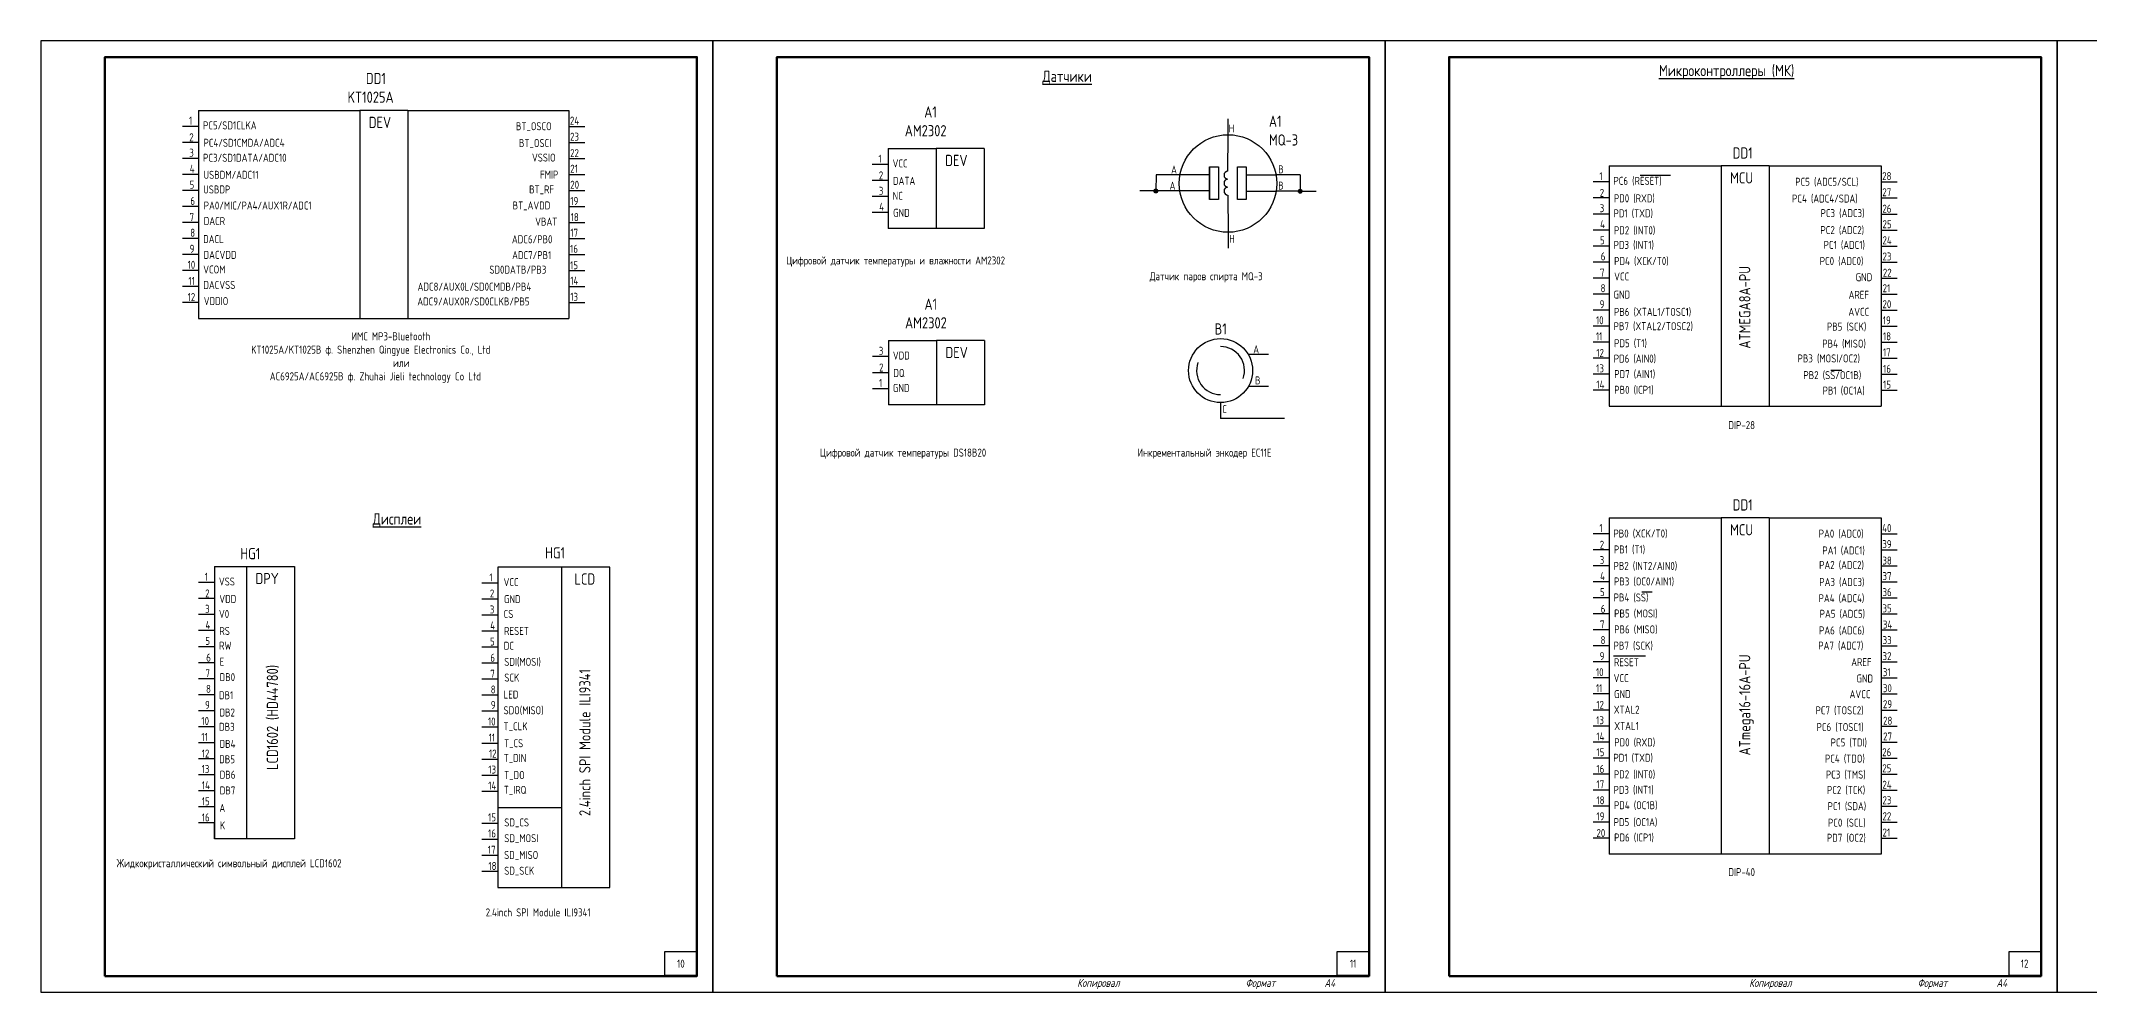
# Model space of a CAD drawing. Header units: millimetres. Extents: x 0 to 3360, y 0 to 297.
# Drawn here: x 1890 to 2530, y 0 to 297 of the extents above; entities that cross this region are included whole.
import ezdxf

# ---------------------------------------------------------------- set-up
doc = ezdxf.new("R2010")
doc.units = ezdxf.units.MM
doc.header["$LTSCALE"] = 0.2
doc.styles.add('ГОСТ 2.304', font='CS_Gost2304.shx')

msp = doc.modelspace()

# ---------------------------------------------------------------- hatches: boundary and pattern name
h = msp.add_hatch(color=256)
h.dxf.hatch_style = 1
h.paths.add_polyline_path([(2238.99, 250.18, 1), (2237.79, 250.18, 1)])
h = msp.add_hatch(color=256)
h.dxf.hatch_style = 1
h.paths.add_polyline_path([(2284.09, 250.09, 1), (2282.89, 250.09, 1)])

# ---------------------------------------------------------------- linework, layer by layer
at = {"linetype": 'Continuous', "lineweight": 60}
msp.add_line((2330, 292.02), (2330, 172.02), dxfattribs=at)
for p, q in [((1939.27, 275.32), (1939.27, 210.32)), ((1939.27, 275.32), (1989.6, 275.32)), ((1989.6, 275.32), (1989.6, 210.32)), ((2004.6, 275.32), (1989.6, 275.32)), ((2004.6, 275.32), (2054.94, 275.32)), ((2004.6, 275.32), (2004.6, 210.32)), ((2054.94, 275.32), (2054.94, 210.32)), ((1939.27, 270.32), (1934.27, 270.32)), ((2054.94, 270.32), (2059.94, 270.32)), ((2260.95, 267.75), (2260.95, 272.75)), ((1939.27, 265.32), (1934.27, 265.32)), ((2054.94, 265.32), (2059.94, 265.32)), ((2154.74, 263.44), (2154.74, 238.44)), ((2154.74, 263.44), (2169.74, 263.44)), ((2184.74, 263.44), (2169.74, 263.44)), ((2169.74, 263.44), (2169.74, 238.44)), ((2184.74, 263.44), (2184.74, 238.44)), ((1939.27, 260.32), (1934.27, 260.32)), ((2054.94, 260.32), (2059.94, 260.32)), ((2154.74, 258.44), (2149.74, 258.44)), ((2380, 257.99), (2380, 182.99)), ((2380, 257.99), (2415, 257.99)), ((2430, 257.99), (2415, 257.99)), ((2415, 257.99), (2415, 182.99)), ((2430, 257.99), (2430, 182.99)), ((2430, 257.99), (2465, 257.99)), ((2465, 257.99), (2465, 182.99)), ((1939.27, 255.32), (1934.27, 255.32)), ((1939.27, 250.32), (1934.27, 250.32)), ((2054.94, 255.32), (2059.94, 255.32)), ((2054.94, 250.32), (2059.94, 250.32)), ((2154.74, 253.44), (2149.74, 253.44)), ((2238.39, 250.18), (2233.39, 250.18)), ((2283.49, 250.09), (2288.49, 250.09)), ((2380, 252.99), (2375, 252.99)), ((2389.76, 255.16), (2399.2, 255.16)), ((2465, 252.99), (2470, 252.99)), ((1939.27, 245.32), (1934.27, 245.32)), ((2054.94, 245.32), (2059.94, 245.32)), ((2154.74, 248.44), (2149.74, 248.44)), ((2154.74, 243.44), (2149.74, 243.44)), ((2380, 247.99), (2375, 247.99)), ((2465, 247.99), (2470, 247.99)), ((1939.27, 240.32), (1934.27, 240.32)), ((2054.94, 240.32), (2059.94, 240.32)), ((2184.74, 238.44), (2154.74, 238.44)), ((2260.95, 237.28), (2260.95, 232.28)), ((2380, 242.99), (2375, 242.99)), ((2380, 237.99), (2375, 237.99)), ((2465, 242.99), (2470, 242.99)), ((2465, 237.99), (2470, 237.99)), ((1939.27, 235.32), (1934.27, 235.32)), ((1939.27, 235.32), (1934.27, 235.32)), ((2054.94, 235.32), (2059.94, 235.32)), ((2380, 232.99), (2375, 232.99)), ((2465, 232.99), (2470, 232.99)), ((1939.27, 230.32), (1934.27, 230.32)), ((1939.27, 225.32), (1934.27, 225.32)), ((2054.94, 230.32), (2059.94, 230.32)), ((2054.94, 225.32), (2059.94, 225.32)), ((2380, 227.99), (2375, 227.99)), ((2465, 227.99), (2470, 227.99)), ((1939.27, 220.32), (1934.27, 220.32)), ((2054.94, 220.32), (2059.94, 220.32)), ((2380, 222.99), (2375, 222.99)), ((2380, 217.99), (2375, 217.99)), ((2465, 222.99), (2470, 222.99)), ((2465, 217.99), (2470, 217.99)), ((1939.27, 215.32), (1934.27, 215.32)), ((2054.94, 215.32), (2059.94, 215.32)), ((2380, 212.99), (2375, 212.99)), ((2465, 212.99), (2470, 212.99)), ((1939.27, 210.32), (1989.6, 210.32)), ((1989.6, 210.32), (2004.6, 210.32)), ((2004.6, 210.32), (2054.94, 210.32)), ((2380, 207.99), (2375, 207.99)), ((2465, 207.99), (2470, 207.99)), ((2154.83, 198.44), (2149.83, 198.44)), ((2154.83, 203.44), (2154.83, 183.44)), ((2154.83, 203.44), (2169.83, 203.44)), ((2184.83, 203.44), (2169.83, 203.44)), ((2169.83, 203.44), (2169.83, 183.44)), ((2184.83, 203.44), (2184.83, 183.44)), ((2273.61, 199.09), (2267.27, 199.09)), ((2380, 202.99), (2375, 202.99)), ((2465, 202.99), (2470, 202.99)), ((2154.83, 193.44), (2149.83, 193.44)), ((2380, 197.99), (2375, 197.99)), ((2380, 192.99), (2375, 192.99)), ((2449.31, 194.26), (2452.71, 194.26)), ((2465, 197.99), (2470, 197.99)), ((2465, 192.99), (2470, 192.99)), ((2154.83, 188.44), (2149.83, 188.44)), ((2273.61, 189.09), (2267.27, 189.09)), ((2380, 187.99), (2375, 187.99)), ((2465, 187.99), (2470, 187.99)), ((2184.83, 183.44), (2154.83, 183.44)), ((2258.61, 184.09), (2258.61, 179.09)), ((2380, 182.99), (2465, 182.99)), ((2278.61, 179.09), (2258.61, 179.09)), ((2380, 148.09), (2380, 43.09)), ((2380, 148.09), (2415, 148.09)), ((2430, 148.09), (2415, 148.09)), ((2415, 148.09), (2415, 43.09)), ((2430, 148.09), (2430, 43.09)), ((2430, 148.09), (2465, 148.09)), ((2465, 148.09), (2465, 73.09)), ((2380, 143.09), (2375, 143.09)), ((2465, 143.09), (2470, 143.09)), ((2380, 138.09), (2375, 138.09)), ((2465, 138.09), (2470, 138.09)), ((1944.22, 132.87), (1944.22, 47.87)), ((1944.22, 132.87), (1969.22, 132.87)), ((1954.22, 132.87), (1954.22, 47.87)), ((1954.22, 132.87), (1954.22, 47.87)), ((1969.22, 132.87), (1969.22, 47.87)), ((2042.8, 132.68), (2032.8, 132.68)), ((2032.8, 132.68), (2032.8, 32.68)), ((2067.8, 132.68), (2042.8, 132.68)), ((2052.8, 32.68), (2052.8, 132.68)), ((2067.8, 32.68), (2067.8, 132.68)), ((2380, 133.09), (2375, 133.09)), ((2380, 128.09), (2375, 128.09)), ((2465, 133.09), (2470, 133.09)), ((2465, 128.09), (2470, 128.09)), ((1944.22, 127.87), (1939.22, 127.87)), ((1944.22, 122.87), (1939.22, 122.87)), ((2032.8, 127.68), (2027.8, 127.68)), ((2032.8, 122.68), (2027.8, 122.68)), ((2380, 123.09), (2375, 123.09)), ((2390.24, 125.01), (2393.5, 125.01)), ((2465, 123.09), (2470, 123.09)), ((1944.22, 117.87), (1939.22, 117.87)), ((2032.8, 117.68), (2027.8, 117.68)), ((2380, 118.09), (2375, 118.09)), ((2465, 118.09), (2470, 118.09)), ((1944.22, 112.87), (1939.22, 112.87)), ((2032.8, 112.68), (2027.8, 112.68)), ((2380, 113.09), (2375, 113.09)), ((2465, 113.09), (2470, 113.09)), ((1944.22, 107.87), (1939.22, 107.87)), ((1944.22, 102.87), (1939.22, 102.87)), ((2032.8, 107.68), (2027.8, 107.68)), ((2032.8, 102.68), (2027.8, 102.68)), ((2380, 108.09), (2375, 108.09)), ((2380, 103.09), (2375, 103.09)), ((2381.42, 105.02), (2391.35, 105.02)), ((2465, 108.09), (2470, 108.09)), ((2465, 103.09), (2470, 103.09)), ((1944.22, 97.87), (1939.22, 97.87)), ((2032.8, 97.68), (2027.8, 97.68)), ((2380, 98.09), (2375, 98.09)), ((2465, 98.09), (2470, 98.09)), ((1944.22, 92.87), (1939.22, 92.87)), ((2032.8, 92.68), (2027.8, 92.68)), ((2380, 93.09), (2375, 93.09)), ((2465, 93.09), (2470, 93.09)), ((1944.22, 87.87), (1939.22, 87.87)), ((2032.8, 87.68), (2027.8, 87.68)), ((2380, 88.09), (2375, 88.09)), ((2465, 88.09), (2470, 88.09)), ((1944.22, 82.87), (1939.22, 82.87)), ((1944.22, 77.87), (1939.22, 77.87)), ((2032.8, 82.68), (2027.8, 82.68)), ((2032.8, 77.68), (2027.8, 77.68)), ((2380, 83.09), (2375, 83.09)), ((2380, 78.09), (2375, 78.09)), ((2465, 83.09), (2470, 83.09)), ((2465, 78.09), (2470, 78.09)), ((1944.22, 72.87), (1939.22, 72.87)), ((2032.8, 72.68), (2027.8, 72.68)), ((2380, 73.09), (2375, 73.09)), ((2465, 73.09), (2470, 73.09)), ((2465, 73.09), (2465, 43.09)), ((1944.22, 67.87), (1939.22, 67.87)), ((2032.8, 67.68), (2027.8, 67.68)), ((2380, 68.09), (2375, 68.09)), ((2465, 68.09), (2470, 68.09)), ((1944.22, 62.87), (1939.22, 62.87)), ((1944.22, 57.87), (1939.22, 57.87)), ((2032.8, 62.68), (2027.8, 62.68)), ((2032.8, 57.68), (2052.8, 57.68)), ((2380, 63.09), (2375, 63.09)), ((2380, 58.09), (2375, 58.09)), ((2465, 63.09), (2470, 63.09)), ((2465, 58.09), (2470, 58.09)), ((1944.22, 52.87), (1939.22, 52.87)), ((1944.22, 47.87), (1944.22, 52.87)), ((2032.8, 52.68), (2027.8, 52.68)), ((2380, 53.09), (2375, 53.09)), ((2465, 53.09), (2470, 53.09)), ((1969.22, 47.87), (1944.22, 47.87)), ((2032.8, 47.68), (2027.8, 47.68)), ((2380, 48.09), (2375, 48.09)), ((2465, 48.09), (2470, 48.09)), ((2032.8, 42.68), (2027.8, 42.68)), ((2465, 43.09), (2380, 43.09)), ((2032.8, 37.68), (2027.8, 37.68)), ((2032.8, 32.68), (2067.8, 32.68))]:
    msp.add_line(p, q)
at = {"ltscale": 100}
for p, q in [((2260.93, 256.36), (2260.95, 267.75)), ((2255.13, 257.73), (2255.13, 247.73)), ((2255.13, 257.73), (2255.13, 252.63)), ((2266.6, 257.73), (2266.6, 252.63)), ((2266.6, 257.73), (2266.6, 252.63)), ((2238.44, 255.18), (2238.39, 250.18)), ((2245.89, 250.18), (2238.39, 250.18)), ((2245.94, 255.18), (2238.44, 255.18)), ((2255.13, 250.18), (2245.89, 250.18)), ((2255.13, 255.18), (2245.94, 255.18)), ((2255.13, 252.63), (2255.13, 247.73)), ((2266.6, 255.18), (2275.95, 255.18)), ((2266.6, 252.63), (2266.6, 247.54)), ((2266.6, 252.63), (2266.6, 247.54)), ((2266.6, 250.09), (2275.99, 250.09)), ((2283.45, 255.18), (2275.95, 255.18)), ((2283.49, 250.09), (2275.99, 250.09)), ((2283.45, 255.18), (2283.45, 250.09)), ((2260.93, 248.91), (2260.95, 237.28))]:
    msp.add_line(p, q, dxfattribs=at)
at = {"linetype": 'Continuous', "lineweight": 25}
for points in [[(1890, 0.02), (2100, 0.02), (2100, 297.02), (1890, 297.02), (1890, 0.02)], [(2100, 0.02), (2310, 0.02), (2310, 297.02), (2100, 297.02), (2100, 0.02)], [(2310, 0.02), (2520, 0.02), (2520, 297.02), (2310, 297.02), (2310, 0.02)], [(2520, 0.02), (2730, 0.02), (2730, 297.02), (2520, 297.02), (2520, 0.02)]]:
    msp.add_lwpolyline(points, dxfattribs=at)
at = {"linetype": 'Continuous', "lineweight": 60}
for points in [[(1910, 5.02), (2095, 5.02), (2095, 292.02), (1910, 292.02), (1910, 5.02)], [(2120, 5.02), (2305, 5.02), (2305, 292.02), (2120, 292.02), (2120, 5.02)], [(2330, 5.02), (2515, 5.02), (2515, 292.02), (2330, 292.02), (2330, 5.02)]]:
    msp.add_lwpolyline(points, dxfattribs=at)
at = {"ltscale": 100}
for points in [[(2257.93, 247.53), (2255.13, 247.53), (2255.13, 257.73), (2257.93, 257.73)], [(2266.6, 247.54), (2263.93, 247.54), (2263.93, 257.73), (2266.6, 257.73)]]:
    msp.add_lwpolyline(points, close=True, dxfattribs=at)
for points in [[(2085, 12.63), (2095, 12.63), (2095, 5.13), (2085, 5.13)], [(2295, 12.63), (2305, 12.63), (2305, 5.13), (2295, 5.13)], [(2505, 12.65), (2515, 12.65), (2515, 5.15), (2505, 5.15)]]:
    msp.add_lwpolyline(points, close=True)
at = {"linetype": 'Continuous', "lineweight": 50, "ltscale": 0.5, "flags": 128}
for points in [[(1910, 5.02), (2095, 5.02)], [(2120, 5.02), (2305, 5.02)], [(2330, 5.02), (2515, 5.02)]]:
    msp.add_lwpolyline(points, dxfattribs=at)
at = {"ltscale": 100}
msp.add_circle((2260.95, 252.52), 15.24, dxfattribs=at)
for centre, radius in [((2238.39, 250.18), 0.6), ((2283.49, 250.09), 0.6), ((2258.61, 194.09), 10)]:
    msp.add_circle(centre, radius)
for centre in [(2260.93, 255.12), (2260.93, 252.63), (2260.93, 250.15)]:
    msp.add_arc(centre, 1.24, 90, 270, dxfattribs=at)
for start, end in [(340.52878, 90), (160.52878, 270)]:
    msp.add_arc((2258.61, 194.09), 7.5, start, end)

# ---------------------------------------------------------------- texts
at = {"style": 'ГОСТ 2.304'}
for s, height, p in [('1', 2.5, (1936.25, 270.89)), ('PC5/SD1CLKA', 2.5, (1940.65, 269.42)), ('DEV', 3.5, (1992.43, 269.85)), ('BT_OSCO', 2.5, (2038.41, 269.15)), ('24', 2.5, (2055.3, 270.89)), ('H', 2.5, (2261.16, 268.45)), ('3', 2.5, (1936.35, 260.88)), ('2', 2.5, (1936.35, 265.69)), ('PC4/SD1CMDA/ADC4', 2.5, (1940.79, 263.98)), ('BT_OSCI', 2.5, (2039.36, 263.9)), ('23', 2.5, (2055.34, 265.88)), ('22', 2.5, (2055.36, 260.74)), ('DD1', 3.5, (2418.63, 260.29)), ('4', 2.5, (1936.48, 255.89)), ('PC3/SD1DATA/ADC10', 2.5, (1940.67, 259.3)), ('USBDM/ADC11 ', 2.5, (1940.81, 253.98)), ('VSSIO', 2.5, (2043.44, 259.36)), ('FMIP', 2.5, (2045.97, 254.04)), ('21', 2.5, (2055.4, 255.89)), ('1', 2.5, (2151.72, 259.01)), ('2', 2.5, (2151.83, 253.8)), ('VCC', 2.5, (2156.12, 257.54)), ('DEV', 3.5, (2172.56, 257.97)), ('A', 2.5, (2243.15, 255.6)), ('B', 2.5, (2276.62, 255.7)), ('1', 2.5, (2376.98, 253.56)), ('MCU', 3.5, (2417.82, 252.52)), ('28', 2.5, (2465.36, 253.56)), ('5', 2.5, (1936.42, 250.88)), ('USBDP', 2.5, (1940.71, 249.41)), ('BT_RF', 2.5, (2042.54, 249.42)), ('20', 2.5, (2055.4, 250.88)), ('3', 2.5, (2151.82, 248.99)), ('NC', 2.5, (2156.14, 247.41)), ('DATA', 2.5, (2156.26, 252.09)), ('A', 2.5, (2242.69, 250.58)), ('B', 2.5, (2276.61, 250.62)), ('2', 2.5, (2377.09, 248.35)), ('PC6 (RESET)', 2.5, (2381.38, 252.09)), ('PC5 (ADC5/SCL)', 2.5, (2438.19, 251.81)), ('27', 2.5, (2465.4, 248.55)), ('7', 2.5, (1936.43, 240.79)), ('6', 2.5, (1936.68, 245.84)), ('PA0/MIC/PA4/AUX1R/ADC1', 2.5, (1940.86, 244.39)), ('BT_AVDD', 2.5, (2037.39, 244.4)), ('19', 2.5, (2055.41, 245.81)), ('18', 2.5, (2055.51, 240.75)), ('4', 2.5, (2151.95, 244)), ('GND', 2.5, (2156.29, 242.1)), ('3', 2.5, (2377.08, 243.55)), ('PD1 (TXD) ', 2.5, (2381.4, 241.96)), ('PD0 (RXD)', 2.5, (2381.52, 246.64)), ('PC4 (ADC4/SDA)', 2.5, (2437.19, 246.57)), ('PC3 (ADC3) ', 2.5, (2446.12, 242.02)), ('26', 2.5, (2465.42, 243.4)), ('8', 2.5, (1936.64, 235.89)), ('DACR', 2.5, (1940.87, 239.55)), ('VBAT', 2.5, (2044.44, 239.34)), ('17', 2.5, (2055.43, 235.89)), ('4', 2.5, (2377.21, 238.55)), ('PD2 (INT0)', 2.5, (2381.55, 236.65)), ('PC2 (ADC2)', 2.5, (2446.07, 236.71)), ('25', 2.5, (2465.46, 238.55)), ('9', 2.5, (1936.48, 230.89)), ('DACL', 2.5, (1940.68, 233.9)), ('DACVDD', 2.5, (1940.81, 228.98)), ('ADC6/PB0', 2.5, (2037.17, 233.84)), ('ADC7/PB1', 2.5, (2037.24, 228.9)), ('16', 2.5, (2055.34, 230.88)), ('H', 2.5, (2261.32, 233.98)), ('5', 2.5, (2377.16, 233.54)), ('6', 2.5, (2377.42, 228.51)), ('PD3 (INT1)', 2.5, (2381.45, 232.08)), ('PC1 (ADC1)', 2.5, (2447.06, 232.09)), ('24', 2.5, (2465.46, 233.54)), ('23', 2.5, (2465.46, 228.47)), ('10', 2.5, (1935.82, 225.88)), ('VCOM', 2.5, (1940.71, 224.41)), ('SD0DATB/PB3', 2.5, (2030.12, 224.36)), ('15', 2.5, (2055.36, 225.74)), ('7', 2.5, (2377.17, 223.46)), ('VCC', 2.5, (2381.61, 222.22)), ('PD4 (XCK/T0)', 2.5, (2381.6, 227.05)), ('PC0 (ADC0)', 2.5, (2445.85, 227.06)), ('GND', 2.5, (2457.07, 222)), ('22', 2.5, (2465.57, 223.41)), ('12', 2.5, (1935.83, 215.79)), ('11', 2.5, (1936.08, 220.84)), ('DACVSS', 2.5, (1940.75, 219.58)), ('ADC8/AUX0L/SD0CMDB/PB4 ', 2.5, (2007.69, 219.04)), ('14', 2.5, (2055.4, 220.89)), ('13', 2.5, (2055.4, 215.88)), ('8', 2.5, (2377.37, 218.56)), ('GND', 2.5, (2381.42, 216.57)), ('AREF', 2.5, (2454.87, 216.5)), ('21', 2.5, (2465.49, 218.56)), ('VDDIO', 2.5, (1940.87, 214.55)), ('ADC9/AUX0R/SD0CLKB/PB5', 2.5, (2007.61, 214.42)), ('9', 2.5, (2377.07, 213.56)), ('PB6 (XTAL1/TOSC1)', 2.5, (2381.56, 211.18)), ('AVCC', 2.5, (2454.81, 211.19)), ('20', 2.5, (2465.46, 213.56)), ('11', 2.5, (2375.9, 203.55)), ('10', 2.5, (2375.91, 208.55)), ('PB7 (XTAL2/TOSC2)', 2.5, (2381.44, 206.71)), ('PB5 (SCK)', 2.5, (2448.08, 206.57)), ('19', 2.5, (2465.56, 208.55)), ('18', 2.5, (2465.59, 203.55)), ('3', 2.5, (2151.81, 199.01)), ('VDD', 2.5, (2156.21, 197.54)), ('DEV', 3.5, (2172.65, 197.97)), ('12', 2.5, (2376.03, 198.36)), ('PD6 (AIN0)', 2.5, (2381.49, 196.58)), ('PD5 (T1)', 2.5, (2381.59, 201.39)), ('PB3 (MOSI/OC2) ', 2.5, (2438.9, 196.64)), ('PB4 (MISO)', 2.5, (2446.65, 201.26)), ('17', 2.5, (2465.59, 198.55)), ('2', 2.5, (2151.91, 193.8)), ('DQ', 2.5, (2156.35, 192.09)), ('13', 2.5, (2375.98, 193.54)), ('PD7 (AIN1)', 2.5, (2381.64, 191.75)), ('PB2 (SS/OC1B)', 2.5, (2440.74, 191.42)), ('16', 2.5, (2465.63, 193.4)), ('1', 2.5, (2151.91, 188.99)), ('GND', 2.5, (2156.23, 187.41)), ('14', 2.5, (2376.05, 188.47)), ('PB0 (ICP1)', 2.5, (2381.65, 186.83)), ('PB1 (OC1A)', 2.5, (2446.74, 186.59)), ('15', 2.5, (2465.65, 188.47)), ('DD1', 3.5, (2418.63, 150.39)), ('1', 2.5, (2376.98, 143.66)), ('2', 2.5, (2377.09, 138.46)), ('PB0 (XCK/T0)', 2.5, (2381.38, 141.96)), ('MCU', 3.5, (2417.82, 142.62)), ('PA0 (ADC0)', 2.5, (2445.53, 141.92)), ('40', 2.5, (2465.36, 143.66)), ('39', 2.5, (2465.4, 138.65)), ('HG1', 3.5, (1952.28, 135.17)), ('3', 2.5, (2377.08, 133.65)), ('PB2 (INT2/AIN0)', 2.5, (2381.4, 131.83)), ('PB1 (T1)', 2.5, (2381.52, 136.99)), ('PA2 (ADC2)', 2.5, (2445.66, 132.13)), ('PA1 (ADC1)', 2.5, (2446.66, 136.67)), ('38', 2.5, (2465.42, 133.51)), ('1', 2.5, (1941.2, 128.44)), ('VSS', 2.5, (1945.6, 126.97)), ('DPY', 3.5, (1957.04, 127.4)), ('4', 2.5, (2377.21, 128.65)), ('PB3 (OC0/AIN1)', 2.5, (2381.55, 126.99)), ('PA3 (ADC3)', 2.5, (2445.72, 126.81)), ('37', 2.5, (2465.46, 128.66)), ('2', 2.5, (1941.31, 123.24)), ('VDD', 2.5, (1945.74, 121.53)), ('5', 2.5, (2377.16, 123.65)), ('PB4 (SS)', 2.5, (2381.45, 121.99)), ('PA4 (ADC4)', 2.5, (2445.49, 121.76)), ('36', 2.5, (2465.46, 123.65)), ('3', 2.5, (1941.3, 118.43)), ('4', 2.5, (1941.43, 113.43)), ('V0', 2.5, (1945.62, 116.84)), ('7', 2.5, (2377.17, 113.56)), ('6', 2.5, (2377.42, 118.43)), ('PB5 (MOSI)', 2.5, (2381.6, 116.98)), ('PA5 (ADC5)', 2.5, (2445.83, 116.88)), ('35', 2.5, (2465.46, 118.58)), ('34', 2.5, (2465.57, 113.52)), ('5', 2.5, (1941.38, 108.42)), ('RW', 2.5, (1945.67, 106.96)), ('RS', 2.5, (1945.77, 111.53)), ('8', 2.5, (2377.37, 108.66)), ('PB7 (SCK)', 2.5, (2381.42, 106.94)), ('PB6 (MISO)', 2.5, (2381.61, 112.02)), ('PA7 (ADC7)', 2.5, (2445.39, 106.96)), ('PA6 (ADC6)', 2.5, (2445.62, 111.7)), ('33', 2.5, (2465.49, 108.66)), ('6', 2.5, (1941.64, 103.21)), ('E', 2.5, (1945.82, 101.93)), ('9', 2.5, (2377.07, 103.66)), ('RESET', 2.5, (2381.56, 101.75)), ('AREF', 2.5, (2455.69, 101.78)), ('32', 2.5, (2465.46, 103.66)), ('7', 2.5, (1941.39, 98.34)), ('DB0', 2.5, (1945.83, 97.1)), ('11', 2.5, (2375.9, 93.65)), ('10', 2.5, (2375.91, 98.65)), ('VCC', 2.5, (2381.44, 96.81)), ('GND', 2.5, (2457.32, 96.68)), ('31', 2.5, (2465.56, 98.65)), ('30', 2.5, (2465.59, 93.65)), ('9', 2.5, (1941.29, 88.44)), ('8', 2.5, (1941.59, 93.44)), ('DB1', 2.5, (1945.64, 91.45)), ('12', 2.5, (2376.03, 88.46)), ('GND', 2.5, (2381.59, 91.8)), ('AVCC', 2.5, (2455.18, 91.78)), ('29', 2.5, (2465.59, 88.66)), ('10', 2.5, (1940.13, 83.43)), ('DB3', 2.5, (1945.66, 81.59)), ('DB2', 2.5, (1945.78, 86.06)), ('13', 2.5, (2375.98, 83.65)), ('XTAL2', 2.5, (2381.49, 86.94)), ('XTAL1', 2.5, (2381.64, 81.85)), ('PC7 (TOSC2)', 2.5, (2444.52, 86.74)), ('PC6 (TOSC1)', 2.5, (2444.86, 81.52)), ('28', 2.5, (2465.63, 83.5)), ('11', 2.5, (1940.12, 78.43)), ('DB4', 2.5, (1945.81, 76.27)), ('14', 2.5, (2376.05, 78.58)), ('PD0 (RXD)', 2.5, (2381.65, 76.75)), ('PC5 (TDI)', 2.5, (2449.26, 76.7)), ('27', 2.5, (2465.65, 78.58)), ('13', 2.5, (1940.2, 68.42)), ('12', 2.5, (1940.25, 73.24)), ('DB5', 2.5, (1945.71, 71.46)), ('15', 2.5, (2376.07, 73.66)), ('16', 2.5, (2376.07, 68.46)), ('PD1 (TXD)', 2.5, (2381.38, 71.92)), ('PC4 (TDO)', 2.5, (2447.47, 71.66)), ('26', 2.5, (2465.36, 73.66)), ('25', 2.5, (2465.4, 68.65)), ('14', 2.5, (1940.27, 63.35)), ('DB6', 2.5, (1945.86, 66.63)), ('DB7', 2.5, (1945.87, 61.71)), ('17', 2.5, (2376.07, 63.65)), ('PD3 (INT1)', 2.5, (2381.4, 61.91)), ('PD2 (INT0)', 2.5, (2381.52, 66.75)), ('PC3 (TMS)', 2.5, (2447.75, 66.67)), ('PC2 (TCK)', 2.5, (2448.09, 61.85)), ('24', 2.5, (2465.42, 63.51)), ('15', 2.5, (1940.27, 58.34)), ('A', 2.5, (1945.76, 56.26)), ('18', 2.5, (2376.07, 58.65)), ('PD4 (OC1B)', 2.5, (2381.55, 57.11)), ('PC1 (SDA)', 2.5, (2448.31, 56.81)), ('23', 2.5, (2465.46, 58.66)), ('16', 2.5, (1940.24, 53.29)), ('K', 2.5, (1945.91, 50.8)), ('19', 2.5, (2376.07, 53.65)), ('PD5 (OC1A)', 2.5, (2381.45, 51.83)), ('PC0 (SCL)', 2.5, (2448.43, 51.65)), ('22', 2.5, (2465.46, 53.65)), ('20', 2.5, (2376.07, 48.43)), ('PD6 (ICP1)', 2.5, (2381.6, 47.03)), ('PD7 (OC2)', 2.5, (2448.09, 46.94)), ('21', 2.5, (2465.46, 48.58))]:
    msp.add_text(s, height=height, dxfattribs=at).set_placement(p)
for s, p in [('ATMEGA8A-PU', (2424.16, 200.96)), ('ATmega16-16A-PU', (2424.16, 73.9)), ('LCD1602 (HD44780)', (1964.07, 69.35))]:
    msp.add_text(s, height=3.5, rotation=90, dxfattribs=at).set_placement(p)
for s, insert, char_height, width, attachment_point in [('\\pi65.592;{\\H0.14x;\\LМикроконтроллеры (МК)}', (2330, 287.31), 25, 185, 4), ('\\pi82.962;{\\H0.14x;\\LДатчики}', (2120, 285.63), 25, 185, 4), ('\\pi2.8497;Цифровой датчик температуры и влажности AM2302', (2120, 228.13), 2.5, 92.5, 4), ('\\pi23.979;Датчик паров спирта MQ-3', (2212.5, 223.21), 2.5, 92.5, 4), ('\\pi77.017;ИМС MP3-Bluetooth\\P\\pi45.687;KT1025A/KT1025B ф. Shenzhen Qingyue Electronics Co., Ltd\\P\\pi90.011;или\\P\\pi51.5;AC6925A/AC6925B ф. Zhuhai Jieli technology Co Ltd', (1910, 198.17), 2.5, 185, 4), ('A', (2268.83, 201.97), 2.5, 2.9935, 1), ('B', (2269.38, 192.27), 2.5, 2.9935, 1), ('С', (2259.19, 183.33), 2.5, 2.9935, 1), ('\\pi41.25;DIP-28', (2376.05, 177.06), 2.5, 92.5, 4), ('\\pi13.344;Цифровой датчик температуры DS18B20', (2120.09, 168.13), 2.5, 92.5, 4), ('\\pi20.156;Инкрементальный энкодер EC11E', (2212.5, 168.13), 2.5, 92.5, 4), ('\\pi83.662;{\\H0.14x;\\LДисплеи }', (1910, 147.39), 25, 185, 4), ('1', (2030.16, 130.74), 2.5, 2.6515, 1), ('VCC', (2034.56, 129.27), 2.5, 8.4178, 1), ('2', (2030.27, 125.73), 2.5, 2.6515, 1), ('GND', (2034.7, 123.96), 2.5, 5.6437, 1), ('3', (2030.26, 120.73), 2.5, 2.6515, 1), ('4', (2030.39, 115.74), 2.5, 2.6515, 1), ('CS', (2034.58, 119.34), 2.5, 8.4178, 1), ('5', (2030.34, 110.73), 2.5, 2.6515, 1), ('DC', (2034.63, 109.41), 2.5, 8.4178, 1), ('RESET', (2034.73, 114.03), 2.5, 5.6437, 1), ('6', (2030.41, 105.66), 2.5, 2.6515, 1), ('SDI(MOSI)', (2034.78, 104.38), 2.5, 5.6437, 1), ('7', (2030.41, 100.65), 2.5, 2.6515, 1), ('SCK', (2034.79, 99.47), 2.5, 5.6437, 1), ('9', (2030.57, 90.94), 2.5, 2.6515, 1), ('8', (2030.55, 95.74), 2.5, 2.6515, 1), ('LED', (2034.55, 94.16), 2.5, 5.6437, 1), ('10', (2029.68, 85.74), 2.5, 2.6515, 1), ('SDO(MISO)', (2034.56, 89.25), 2.5, 17.6307, 1), ('T_CLK', (2034.56, 84.27), 2.5, 8.4178, 1), ('11', (2029.89, 80.73), 2.5, 2.6515, 1), ('T_CS', (2034.7, 78.96), 2.5, 5.6437, 1), ('13', (2029.8, 70.74), 2.5, 2.6515, 1), ('12', (2029.98, 75.73), 2.5, 2.6515, 1), ('T_DIN', (2034.58, 74.34), 2.5, 8.4178, 1), ('14', (2029.77, 65.74), 2.5, 2.6515, 1), ('T_IRQ', (2034.63, 64.41), 2.5, 8.4178, 1), ('T_DO', (2034.73, 69.03), 2.5, 5.6437, 1), ('15', (2029.7, 55.82), 2.5, 2.6515, 1), ('SD_CS', (2034.78, 54.23), 2.5, 5.6437, 1), ('17', (2029.64, 45.69), 2.5, 2.6515, 1), ('16', (2029.71, 50.79), 2.5, 2.6515, 1), ('SD_MOSI', (2034.79, 49.31), 2.5, 5.6437, 1), ('\\pi3.6309;Жидкокристаллический символьный дисплей LCD1602', (1910, 39.89), 2.5, 92.5, 4), ('18', (2029.82, 40.64), 2.5, 2.6515, 1), ('SD_MISO', (2034.75, 44.06), 2.5, 5.6437, 1), ('SD_SCK', (2034.76, 39.15), 2.5, 5.6437, 1), ('\\pi41.156;DIP-40', (2376.15, 37.47), 2.5, 92.5, 4), ('\\pi26.469;2.4inch SPI Module ILI9341', (2002.5, 24.89), 2.5, 92.5, 4), ('\\pi3.7812;10', (2085, 8.88), 2.5, 10, 4), ('\\pi4.0312;11', (2295, 8.88), 2.5, 10, 4), ('\\pi3.6934;12', (2505, 8.9), 2.5, 10, 4), ('{\\Q15;Копировал}', (2213.79, 2.52), 2.5, 41.2143, 4), ('{\\Q15;Формат            А4}', (2266.39, 2.52), 2.5, 38.6068, 4), ('{\\Q15;Копировал}', (2423.79, 2.52), 2.5, 41.2143, 4), ('{\\Q15;Формат            А4}', (2476.39, 2.52), 2.5, 38.6068, 4)]:
    msp.add_mtext(s, dxfattribs=dict(at, insert=insert, char_height=char_height, width=width, attachment_point=attachment_point))
at = {"char_height": 3.5, "attachment_point": 1, "style": 'ГОСТ 2.304'}
for s, width, insert in [('\\pi39.842;DD1\\P\\pi34.111;KT1025A', 86.5094, (1951.69, 287.06)), ('\\pi11.541;A1\\P\\pi5.4684;AM2302', 27.4578, (2154.46, 276.59)), ('A1\\PMQ-3', 16.7129, (2273.72, 273.7)), ('\\pi11.541;A1\\P\\pi5.4684;AM2302', 27.4578, (2154.55, 216.59)), ('\\pi1.0831;B1', 6.0162, (2255.66, 208.84)), ('\\pi-0.36067;HG1', 6.0162, (2047.89, 138.93)), ('\\pi-0.67909;LCD', 6.0162, (2057.37, 130.75))]:
    msp.add_mtext_dynamic_manual_height_columns(s, width=width, gutter_width=25, heights=[0], dxfattribs=dict(at, insert=insert))
at = {"insert": (2058.22, 32.68), "char_height": 3.5, "attachment_point": 1, "rotation": 90, "style": 'ГОСТ 2.304'}
msp.add_mtext_dynamic_manual_height_columns('\\pi22.306;2.4inch SPI Module ILI9341', width=100, gutter_width=25, heights=[0], dxfattribs=at)

doc.saveas('drawing.dxf')
